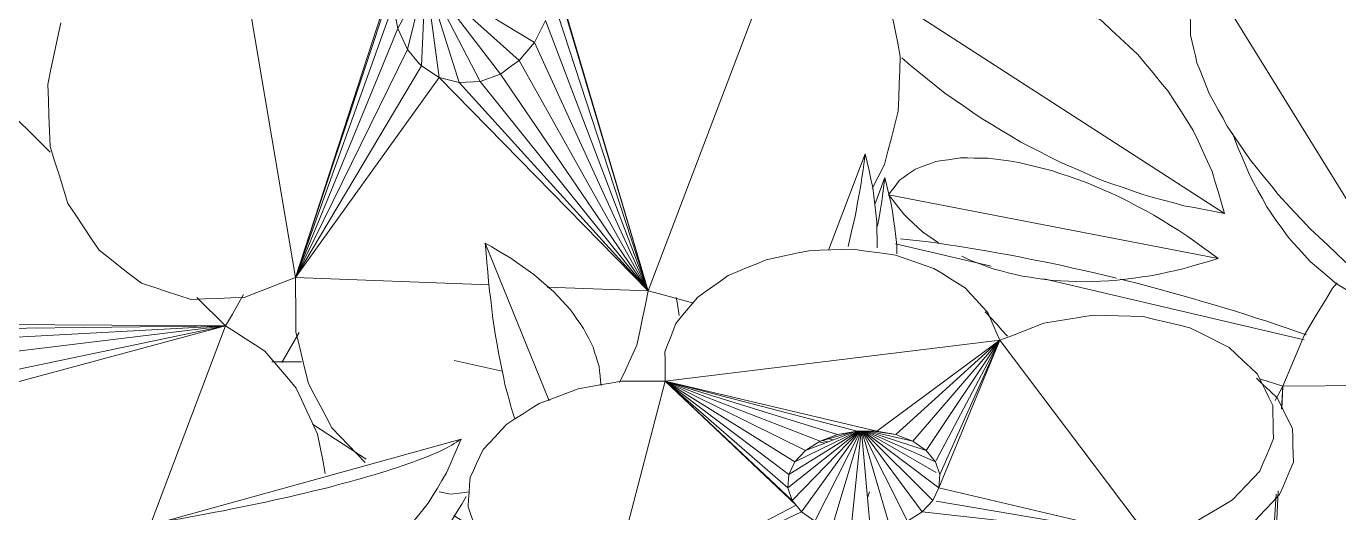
# Model space of a CAD drawing. Header units: metres. Extents: x -18.34 to -13.25, y -25.49 to -16.26.
# Drawn here: x -14.7827 to -14.6379, y -17.1768 to -17.1231 of the extents above; entities that cross this region are included whole.
import ezdxf

# ---------------------------------------------------------------- set-up
doc = ezdxf.new("R2010")
doc.units = ezdxf.units.M
doc.layers.add('Importações nas famílias', color=7, linetype='Continuous', lineweight=5)
doc.layers.add('Vegetação', color=7, linetype='Continuous', lineweight=5)

# ---------------------------------------------------------------- blocks, each defined once
blk = doc.blocks.new('Planta_pergolado_12200 - plantas pergolado_skp_Component_12-V774-Pavimento 02 - Executivo')
at = {"layer": 'Importações nas famílias', "color": 9}
for p, q in [((0.25463, 0.13879), (0.2476, 0.10244)), ((0.25472, 0.11116), (0.25438, 0.1105))]:
    blk.add_line(p, q, dxfattribs=at)
at = {"layer": 'Importações nas famílias', "color": 9, "flags": 128}
for points in [[(0.25212, 0.13535), (0.25275, 0.13621), (0.25338, 0.13707), (0.254, 0.13793), (0.25463, 0.13879)], [(0.25463, 0.13879), (0.25491, 0.13785), (0.25518, 0.13692), (0.25546, 0.13599), (0.25574, 0.13506)], [(0.24985, 0.13171), (0.25042, 0.13262), (0.25098, 0.13353), (0.25155, 0.13444), (0.25212, 0.13535)], [(0.25574, 0.13506), (0.25594, 0.13413), (0.25614, 0.1332), (0.25635, 0.13227), (0.25655, 0.13133)], [(0.24786, 0.12794), (0.24836, 0.12889), (0.24885, 0.12983), (0.24935, 0.13077), (0.24985, 0.13171)], [(0.25655, 0.13133), (0.25667, 0.13041), (0.25679, 0.12949), (0.25692, 0.12857), (0.25704, 0.12764)], [(0.2462, 0.12415), (0.24662, 0.1251), (0.24703, 0.12604), (0.24744, 0.12699), (0.24786, 0.12794)], [(0.25704, 0.12764), (0.25708, 0.12674), (0.25713, 0.12584), (0.25717, 0.12494), (0.25721, 0.12403)], [(0.24491, 0.1204), (0.24524, 0.12134), (0.24556, 0.12227), (0.24588, 0.12321), (0.2462, 0.12415)], [(0.25721, 0.12403), (0.25718, 0.12316), (0.25714, 0.12229), (0.2571, 0.12142), (0.25706, 0.12054)], [(0.24403, 0.1168), (0.24425, 0.1177), (0.24447, 0.1186), (0.24469, 0.1195), (0.24491, 0.1204)], [(0.25706, 0.12054), (0.25695, 0.11971), (0.25683, 0.11888), (0.25671, 0.11804), (0.2566, 0.11721)], [(0.24357, 0.11342), (0.24368, 0.11426), (0.2438, 0.11511), (0.24391, 0.11595), (0.24403, 0.1168)], [(0.2566, 0.11721), (0.2564, 0.11642), (0.2562, 0.11564), (0.25601, 0.11486), (0.25581, 0.11407)], [(0.24353, 0.11035), (0.24354, 0.11112), (0.24355, 0.11189), (0.24356, 0.11265), (0.24357, 0.11342)], [(0.25581, 0.11407), (0.25554, 0.11334), (0.25527, 0.11262), (0.255, 0.11189), (0.25472, 0.11116)], [(0.24394, 0.10766), (0.24383, 0.10833), (0.24373, 0.109), (0.24363, 0.10968), (0.24353, 0.11035)], [(0.24476, 0.10541), (0.24455, 0.10597), (0.24435, 0.10653), (0.24414, 0.1071), (0.24394, 0.10766)], [(0.25292, 0.10793), (0.25251, 0.10734), (0.25209, 0.10675), (0.25168, 0.10616)], [(0.25168, 0.10616), (0.2512, 0.10565), (0.25072, 0.10514), (0.25024, 0.10463), (0.24976, 0.10413)], [(0.24599, 0.10365), (0.24568, 0.10409), (0.24538, 0.10453), (0.24507, 0.10497), (0.24476, 0.10541)], [(0.2476, 0.10243), (0.2472, 0.10273), (0.24679, 0.10304), (0.24639, 0.10335), (0.24599, 0.10365)], [(0.24976, 0.10413), (0.24922, 0.1037), (0.24868, 0.10328), (0.24814, 0.10285), (0.2476, 0.10243)]]:
    blk.add_lwpolyline(points, dxfattribs=at)
blk = doc.blocks.new('Planta_pergolado_12200 - plantas pergolado_skp_Component_17-V2070-Pavimento 02 - Executivo')
at = {"layer": 'Importações nas famílias', "color": 9}
for p, q in [((0.2955, 0.06925), (0.30136, 0.05609)), ((0.29138, 0.0584), (0.30136, 0.05609)), ((0.2918, 0.05923), (0.30136, 0.05609)), ((0.30136, 0.05609), (0.29065, 0.05667)), ((0.30136, 0.05609), (0.29104, 0.0575)), ((0.30136, 0.05609), (0.29002, 0.05544)), ((0.29011, 0.0556), (0.30136, 0.05609)), ((0.29036, 0.05602), (0.30136, 0.05609)), ((0.29757, 0.05266), (0.30136, 0.05609)), ((0.26612, 0.03548), (0.2628, 0.03739))]:
    blk.add_line(p, q, dxfattribs=at)
at = {"layer": 'Importações nas famílias', "color": 9, "flags": 128}
for points in [[(0.31229, 0.07119), (0.31226, 0.07241), (0.31222, 0.07363), (0.31221, 0.07426)], [(0.31116, 0.06646), (0.31144, 0.06764), (0.31172, 0.06883), (0.31201, 0.07001), (0.31229, 0.07119)], [(0.30884, 0.06218), (0.30942, 0.06325), (0.31, 0.06432), (0.31058, 0.06539), (0.31116, 0.06646)], [(0.3055, 0.05864), (0.30634, 0.05953), (0.30717, 0.06041), (0.30801, 0.0613), (0.30884, 0.06218)], [(0.30136, 0.05609), (0.3024, 0.05673), (0.30343, 0.05737), (0.30447, 0.05801), (0.3055, 0.05864)], [(0.30428, 0.05313), (0.30331, 0.05412), (0.30234, 0.0551), (0.30136, 0.05609)], [(0.30887, 0.04178), (0.30861, 0.04315), (0.30847, 0.04384)], [(0.30829, 0.03626), (0.30844, 0.03764), (0.30858, 0.03902)], [(0.30669, 0.03243), (0.30722, 0.0337), (0.30776, 0.03498), (0.30829, 0.03626)]]:
    blk.add_lwpolyline(points, dxfattribs=at)
blk = doc.blocks.new('Planta_pergolado_12200 - plantas pergolado_skp_Component_16-V2071-Pavimento 02 - Executivo')
for name in ['Planta_pergolado_12200 - plantas pergolado_skp_Component_12-V774-Pavimento 02 - Executivo', 'Planta_pergolado_12200 - plantas pergolado_skp_Component_17-V2070-Pavimento 02 - Executivo']:
    blk.add_blockref(name, (0, 0))
blk = doc.blocks.new('Planta_pergolado_12200 - plantas pergolado_skp_Component_12-V823-Pavimento 02 - Executivo')
at = {"layer": 'Importações nas famílias', "color": 9}
for p, q in [((0.28481, 0.05726), (0.283, 0.05447)), ((0.28923, 0.05385), (0.28859, 0.05278)), ((0.27677, 0.04481), (0.27293, 0.03887))]:
    blk.add_line(p, q, dxfattribs=at)
at = {"layer": 'Importações nas famílias', "color": 9, "flags": 128}
for points in [[(0.29564, 0.06959), (0.29534, 0.06845), (0.29503, 0.06732)], [(0.29503, 0.06732), (0.29463, 0.06618), (0.29423, 0.06505), (0.29383, 0.06391), (0.29343, 0.06277)], [(0.29343, 0.06277), (0.29295, 0.06165), (0.29246, 0.06052), (0.29198, 0.0594), (0.29149, 0.05827)], [(0.29149, 0.05827), (0.29093, 0.05717), (0.29036, 0.05606), (0.2898, 0.05496), (0.28923, 0.05385)], [(0.26605, 0.03439), (0.26605, 0.03522), (0.26604, 0.03644), (0.26603, 0.03766)]]:
    blk.add_lwpolyline(points, dxfattribs=at)
blk = doc.blocks.new('Planta_pergolado_12200 - plantas pergolado_skp_Component_17-V2109-Pavimento 02 - Executivo')
at = {"layer": 'Importações nas famílias', "color": 9}
for p, q in [((0.25893, 0.02611), (0.26207, 0.02929)), ((0.26207, 0.02929), (0.26186, -0.00506)), ((0.2637, -0.00091), (0.26207, 0.02929)), ((0.26207, 0.02929), (0.26244, -0.00286)), ((0.26553, 0.00065), (0.26207, 0.02929)), ((0.26783, 0.00172), (0.26207, 0.02929)), ((0.26939, 0.00202), (0.26207, 0.02929)), ((0.30567, 0.01276), (0.26207, 0.02929)), ((0.23365, 0.00057), (0.2429, 0.00992))]:
    blk.add_line(p, q, dxfattribs=at)
at = {"layer": 'Importações nas famílias', "color": 9, "flags": 128}
for points in [[(0.27402, 0.03944), (0.27274, 0.03885), (0.27147, 0.03826), (0.2702, 0.03767), (0.26893, 0.03707)], [(0.27834, 0.04028), (0.2769, 0.04), (0.27546, 0.03972), (0.27402, 0.03944)], [(0.26893, 0.03707), (0.26791, 0.03621), (0.26689, 0.03534), (0.26587, 0.03448), (0.26485, 0.03361)], [(0.26485, 0.03361), (0.26416, 0.03253), (0.26346, 0.03145), (0.26277, 0.03037), (0.26207, 0.02929)], [(0.26207, 0.02929), (0.26077, 0.03003), (0.25946, 0.03077), (0.25861, 0.03126)]]:
    blk.add_lwpolyline(points, dxfattribs=at)
blk = doc.blocks.new('Planta_pergolado_12200 - plantas pergolado_skp_Component_16-V2110-Pavimento 02 - Executivo')
for name in ['Planta_pergolado_12200 - plantas pergolado_skp_Component_12-V823-Pavimento 02 - Executivo', 'Planta_pergolado_12200 - plantas pergolado_skp_Component_17-V2109-Pavimento 02 - Executivo']:
    blk.add_blockref(name, (0, 0))
blk = doc.blocks.new('Planta_pergolado_12200 - plantas pergolado_skp_Component_12-V608-Pavimento 02 - Executivo')
at = {"layer": 'Importações nas famílias', "color": 9}
for p, q in [((-0.0781, 0.22367), (-0.10239, 0.18604)), ((-0.09445, 0.18898), (-0.09527, 0.18808))]:
    blk.add_line(p, q, dxfattribs=at)
at = {"layer": 'Importações nas famílias', "color": 9, "flags": 128}
for points in [[(-0.08271, 0.22232), (-0.08156, 0.22266), (-0.0804, 0.223), (-0.07925, 0.22333), (-0.0781, 0.22367)], [(-0.0781, 0.22367), (-0.07831, 0.22256), (-0.07852, 0.22144), (-0.07874, 0.22032), (-0.07895, 0.2192)], [(-0.08724, 0.22023), (-0.08611, 0.22075), (-0.08497, 0.22127), (-0.08384, 0.22179), (-0.08271, 0.22232)], [(-0.09158, 0.21747), (-0.09049, 0.21816), (-0.08941, 0.21885), (-0.08832, 0.21954), (-0.08724, 0.22023)], [(-0.07895, 0.2192), (-0.07926, 0.21807), (-0.07957, 0.21693), (-0.07987, 0.2158), (-0.08018, 0.21466)], [(-0.09562, 0.2141), (-0.09461, 0.21495), (-0.0936, 0.21579), (-0.09259, 0.21663), (-0.09158, 0.21747)], [(-0.08018, 0.21466), (-0.08058, 0.21353), (-0.08098, 0.21239), (-0.08138, 0.21126), (-0.08178, 0.21012)], [(-0.09928, 0.2102), (-0.09837, 0.21118), (-0.09745, 0.21215), (-0.09654, 0.21313), (-0.09562, 0.2141)], [(-0.10247, 0.20586), (-0.10167, 0.20695), (-0.10087, 0.20803), (-0.10008, 0.20912), (-0.09928, 0.2102)], [(-0.08178, 0.21012), (-0.08226, 0.20899), (-0.08275, 0.20787), (-0.08323, 0.20674), (-0.08372, 0.20561)], [(-0.1051, 0.20118), (-0.10444, 0.20235), (-0.10378, 0.20352), (-0.10312, 0.20469), (-0.10247, 0.20586)], [(-0.08372, 0.20561), (-0.08428, 0.20451), (-0.08485, 0.20341), (-0.08542, 0.2023), (-0.08598, 0.2012)], [(-0.10713, 0.19627), (-0.10662, 0.1975), (-0.10612, 0.19873), (-0.10561, 0.19995), (-0.1051, 0.20118)], [(-0.08598, 0.2012), (-0.08662, 0.20013), (-0.08726, 0.19906), (-0.0879, 0.19799), (-0.08855, 0.19692)], [(-0.1085, 0.19125), (-0.10816, 0.1925), (-0.10782, 0.19376), (-0.10747, 0.19502), (-0.10713, 0.19627)], [(-0.08855, 0.19692), (-0.08925, 0.1959), (-0.08996, 0.19488), (-0.09067, 0.19385), (-0.09138, 0.19283)], [(-0.09138, 0.19283), (-0.09215, 0.19187), (-0.09292, 0.1909), (-0.09369, 0.18994), (-0.09445, 0.18898)], [(-0.10918, 0.18623), (-0.10901, 0.18749), (-0.10884, 0.18874), (-0.10867, 0.18999), (-0.1085, 0.19125)], [(-0.10916, 0.18173), (-0.10916, 0.18256), (-0.10917, 0.18378), (-0.10918, 0.18501), (-0.10918, 0.18623)]]:
    blk.add_lwpolyline(points, dxfattribs=at)
blk = doc.blocks.new('Planta_pergolado_12200 - plantas pergolado_skp_Component_12-V835-Pavimento 02 - Executivo')
at = {"layer": 'Importações nas famílias', "color": 9, "flags": 128}
blk.add_lwpolyline([(0.26091, 0.07934), (0.25969, 0.07914), (0.25893, 0.07901)], dxfattribs=at)
blk = doc.blocks.new('Planta_pergolado_12200 - plantas pergolado_skp_Component_17-V2116-Pavimento 02 - Executivo')
at = {"layer": 'Importações nas famílias', "color": 9}
for p, q in [((0.25821, 0.07592), (0.21462, 0.09245)), ((0.25821, 0.07592), (0.22193, 0.06518)), ((0.25821, 0.07592), (0.22297, 0.06538)), ((0.25821, 0.07592), (0.2257, 0.06528)), ((0.25821, 0.07592), (0.22836, 0.06459)), ((0.25821, 0.07592), (0.23079, 0.06336)), ((0.25821, 0.07592), (0.2328, 0.06166)), ((0.25821, 0.07592), (0.23428, 0.05961)), ((0.23465, 0.05285), (0.25821, 0.07592)), ((0.25821, 0.07592), (0.2351, 0.05736)), ((0.25821, 0.07592), (0.23523, 0.05505)), ((0.25821, 0.07592), (0.25779, 0.06475)), ((0.23079, 0.06336), (0.22836, 0.06459)), ((0.23079, 0.06336), (0.22352, 0.05135)), ((0.2328, 0.06166), (0.23079, 0.06336)), ((0.22352, 0.05135), (0.2328, 0.06166)), ((0.23339, 0.06084), (0.2328, 0.06166)), ((0.23428, 0.05961), (0.23339, 0.06084)), ((0.23428, 0.05961), (0.22352, 0.05135)), ((0.2351, 0.05736), (0.23428, 0.05961)), ((0.25754, 0.05836), (0.25673, 0.03699)), ((0.22352, 0.05135), (0.2351, 0.05736)), ((0.23523, 0.05505), (0.2351, 0.05736)), ((0.22352, 0.05135), (0.23523, 0.05505)), ((0.23465, 0.05285), (0.23523, 0.05505)), ((0.28039, 0.05285), (0.28063, 0.05409)), ((0.22352, 0.05135), (0.23465, 0.05285)), ((0.23339, 0.0509), (0.23465, 0.05285)), ((0.23465, 0.05285), (0.25673, 0.03699)), ((0.23339, 0.0509), (0.22352, 0.05135)), ((0.22352, 0.05135), (0.23156, 0.04934)), ((0.22352, 0.05135), (0.22926, 0.04827)), ((0.23303, 0.05058), (0.23339, 0.0509)), ((0.23339, 0.0509), (0.25673, 0.03699)), ((0.23156, 0.04934), (0.22926, 0.04827)), ((0.23303, 0.05058), (0.23156, 0.04934)), ((0.25673, 0.03699), (0.23156, 0.04934)), ((0.25673, 0.03699), (0.22127, 0.04855)), ((0.22394, 0.04786), (0.25673, 0.03699)), ((0.22926, 0.04827), (0.22666, 0.04777)), ((0.25673, 0.03699), (0.22926, 0.04827)), ((0.22666, 0.04777), (0.25673, 0.03699)), ((0.21222, 0.02945), (0.25673, 0.03699))]:
    blk.add_line(p, q, dxfattribs=at)
at = {"layer": 'Importações nas famílias', "color": 9, "flags": 128}
for points in [[(0.23233, 0.10372), (0.23089, 0.10344), (0.22944, 0.10316), (0.228, 0.10288), (0.22656, 0.1026)], [(0.23837, 0.1035), (0.23686, 0.10356), (0.23535, 0.10361), (0.23384, 0.10366), (0.23233, 0.10372)], [(0.24428, 0.10197), (0.2428, 0.10235), (0.24132, 0.10274), (0.23985, 0.10312), (0.23837, 0.1035)], [(0.24692, 0.10062), (0.24562, 0.10128), (0.24428, 0.10197)], [(0.25821, 0.07592), (0.25854, 0.07714), (0.25886, 0.07836), (0.25918, 0.07959), (0.25951, 0.08081)], [(0.26418, 0.07465), (0.26269, 0.07497), (0.2612, 0.07529), (0.25971, 0.0756), (0.25821, 0.07592)], [(0.26832, 0.07276), (0.26694, 0.07339), (0.26556, 0.07402), (0.26418, 0.07465)], [(0.28063, 0.05409), (0.28048, 0.05537), (0.28039, 0.05615)], [(0.27332, 0.04102), (0.27428, 0.04193), (0.27524, 0.04285), (0.2762, 0.04376), (0.27716, 0.04468)], [(0.26841, 0.03842), (0.26964, 0.03907), (0.27087, 0.03972), (0.2721, 0.04037), (0.27332, 0.04102)], [(0.26275, 0.03704), (0.26416, 0.03739), (0.26558, 0.03773), (0.26699, 0.03807), (0.26841, 0.03842)], [(0.25673, 0.03699), (0.25824, 0.037), (0.25974, 0.03702), (0.26124, 0.03703), (0.26275, 0.03704)], [(0.25893, 0.03132), (0.25838, 0.03273), (0.25783, 0.03415), (0.25728, 0.03557), (0.25673, 0.03699)], [(0.25915, 0.02549), (0.2591, 0.02694), (0.25904, 0.0284), (0.25899, 0.02986), (0.25893, 0.03132)], [(0.25736, 0.02001), (0.25781, 0.02138), (0.25826, 0.02275), (0.2587, 0.02412), (0.25915, 0.02549)], [(0.25373, 0.01534), (0.25464, 0.01651), (0.25555, 0.01767), (0.25646, 0.01884), (0.25736, 0.02001)], [(0.24855, 0.01188), (0.24985, 0.01275), (0.25114, 0.01361), (0.25243, 0.01447), (0.25373, 0.01534)], [(0.24228, 0.00994), (0.24385, 0.01042), (0.24542, 0.01091), (0.24699, 0.0114), (0.24855, 0.01188)], [(0.22864, 0.01109), (0.23034, 0.01073), (0.23204, 0.01038), (0.23374, 0.01002), (0.23545, 0.00966)], [(0.23545, 0.00966), (0.23716, 0.00973), (0.23886, 0.0098), (0.24057, 0.00987), (0.24228, 0.00994)]]:
    blk.add_lwpolyline(points, dxfattribs=at)
blk = doc.blocks.new('Planta_pergolado_12200 - plantas pergolado_skp_Component_16-V2117-Pavimento 02 - Executivo')
for name, p in [('Planta_pergolado_12200 - plantas pergolado_skp_Component_12-V608-Pavimento 02 - Executivo', (0.32776, -0.08418)), ('Planta_pergolado_12200 - plantas pergolado_skp_Component_17-V2116-Pavimento 02 - Executivo', (0, 0)), ('Planta_pergolado_12200 - plantas pergolado_skp_Component_12-V835-Pavimento 02 - Executivo', (0, 0))]:
    blk.add_blockref(name, p)
blk = doc.blocks.new('Planta_pergolado_12200 - plantas pergolado_skp_-V2118-Pavimento 02 - Executivo')
for name in ['Planta_pergolado_12200 - plantas pergolado_skp_Component_16-V2117-Pavimento 02 - Executivo', 'Planta_pergolado_12200 - plantas pergolado_skp_Component_16-V2110-Pavimento 02 - Executivo']:
    blk.add_blockref(name, (0, 0))
blk = doc.blocks.new('Planta_pergolado_12200 - plantas pergolado_skp_-V2119-Pavimento 02 - Executivo')
for name in ['Planta_pergolado_12200 - plantas pergolado_skp_-V2118-Pavimento 02 - Executivo', 'Planta_pergolado_12200 - plantas pergolado_skp_Component_16-V2071-Pavimento 02 - Executivo']:
    blk.add_blockref(name, (0, 0))
blk = doc.blocks.new('Planta_pergolado_12200 - plantas pergolado_skp_Component_12-V841-Pavimento 02 - Executivo')
at = {"layer": 'Importações nas famílias', "color": 9}
blk.add_line((0.28369, 0.02233), (0.27456, 0.05526), dxfattribs=at)
at = {"layer": 'Importações nas famílias', "color": 9, "flags": 128}
for points in [[(0.27456, 0.05526), (0.27549, 0.05486), (0.27642, 0.05446), (0.27735, 0.05406), (0.27828, 0.05365)], [(0.27523, 0.05423), (0.27506, 0.05449), (0.27489, 0.05475), (0.27473, 0.055), (0.27456, 0.05526)], [(0.27595, 0.05282), (0.27577, 0.05317), (0.27559, 0.05353), (0.27541, 0.05388), (0.27523, 0.05423)], [(0.27828, 0.05365), (0.27912, 0.05315), (0.27996, 0.05265), (0.2808, 0.05214), (0.28163, 0.05164)], [(0.2767, 0.05102), (0.27652, 0.05147), (0.27633, 0.05192), (0.27614, 0.05237), (0.27595, 0.05282)], [(0.27749, 0.04887), (0.27729, 0.0494), (0.2771, 0.04994), (0.2769, 0.05048), (0.2767, 0.05102)], [(0.28163, 0.05164), (0.28236, 0.05104), (0.28309, 0.05045), (0.28381, 0.04985), (0.28454, 0.04926)], [(0.28454, 0.04926), (0.28513, 0.04858), (0.28573, 0.04791), (0.28633, 0.04724), (0.28693, 0.04657)], [(0.27829, 0.04638), (0.27809, 0.047), (0.27789, 0.04762), (0.27769, 0.04824), (0.27749, 0.04887)], [(0.2791, 0.04359), (0.2789, 0.04428), (0.2787, 0.04498), (0.27849, 0.04568), (0.27829, 0.04638)], [(0.28693, 0.04657), (0.28738, 0.04583), (0.28783, 0.0451), (0.28829, 0.04437), (0.28874, 0.04363)], [(0.27992, 0.04052), (0.27971, 0.04128), (0.27951, 0.04205), (0.27931, 0.04282), (0.2791, 0.04359)], [(0.28874, 0.04363), (0.28904, 0.04286), (0.28934, 0.04208), (0.28964, 0.0413), (0.28994, 0.04052)], [(0.28072, 0.03721), (0.28052, 0.03804), (0.28032, 0.03886), (0.28012, 0.03969), (0.27992, 0.04052)], [(0.28994, 0.04052), (0.29008, 0.03972), (0.29022, 0.03892), (0.29035, 0.03812), (0.29049, 0.03731)], [(0.28151, 0.0337), (0.28131, 0.03457), (0.28112, 0.03545), (0.28092, 0.03633), (0.28072, 0.03721)], [(0.29049, 0.03731), (0.29047, 0.0365), (0.29044, 0.03569), (0.29042, 0.03488), (0.29039, 0.03407)], [(0.28227, 0.03002), (0.28208, 0.03094), (0.28189, 0.03186), (0.2817, 0.03278), (0.28151, 0.0337)], [(0.29039, 0.03407), (0.2902, 0.03327), (0.29001, 0.03248), (0.28982, 0.03168), (0.28963, 0.03088)], [(0.28963, 0.03088), (0.28929, 0.03011), (0.28894, 0.02935), (0.28859, 0.02858), (0.28824, 0.02781)], [(0.283, 0.02622), (0.28282, 0.02717), (0.28264, 0.02812), (0.28246, 0.02907), (0.28227, 0.03002)], [(0.28824, 0.02781), (0.28774, 0.0271), (0.28724, 0.02638), (0.28674, 0.02566), (0.28624, 0.02494)], [(0.28369, 0.02233), (0.28352, 0.0233), (0.28335, 0.02427), (0.28318, 0.02524), (0.283, 0.02622)], [(0.28624, 0.02494), (0.28561, 0.02429), (0.28497, 0.02364), (0.28433, 0.02298), (0.28369, 0.02233)]]:
    blk.add_lwpolyline(points, dxfattribs=at)
blk = doc.blocks.new('Planta_pergolado_12200 - plantas pergolado_skp_Component_12-V842-Pavimento 02 - Executivo')
at = {"layer": 'Importações nas famílias', "color": 9}
blk.add_line((0.2431, 0.09985), (0.25371, 0.09581), dxfattribs=at)
at = {"layer": 'Importações nas famílias', "color": 9, "flags": 128}
for points in [[(0.2431, 0.09985), (0.24402, 0.10007), (0.24494, 0.10028), (0.24587, 0.10049), (0.24679, 0.1007)], [(0.24679, 0.1007), (0.24774, 0.10081), (0.24868, 0.10093), (0.24963, 0.10104), (0.25057, 0.10115)], [(0.25057, 0.10115), (0.25153, 0.10115), (0.25248, 0.10116), (0.25344, 0.10117)], [(0.24657, 0.09937), (0.24571, 0.09949), (0.24484, 0.09961), (0.24397, 0.09973), (0.2431, 0.09985)], [(0.25034, 0.09866), (0.2494, 0.09884), (0.24846, 0.09902), (0.24752, 0.0992), (0.24657, 0.09937)], [(0.25332, 0.09796), (0.25233, 0.09819), (0.25134, 0.09843), (0.25034, 0.09866)]]:
    blk.add_lwpolyline(points, dxfattribs=at)
blk = doc.blocks.new('Planta_pergolado_12200 - plantas pergolado_skp_Component_12-V2121-Pavimento 02 - Executivo')
at = {"layer": 'Importações nas famílias', "color": 9}
blk.add_line((0.25295, 0.05794), (0.27033, 0.065), dxfattribs=at)
at = {"layer": 'Importações nas famílias', "color": 9, "flags": 128}
for points in [[(0.26234, 0.06878), (0.26286, 0.06904), (0.26338, 0.06931), (0.26391, 0.06957), (0.26443, 0.06984)], [(0.26443, 0.06984), (0.26496, 0.07), (0.26548, 0.07016), (0.26601, 0.07032), (0.26654, 0.07049)], [(0.26654, 0.07049), (0.26707, 0.07054), (0.26759, 0.0706), (0.26812, 0.07066), (0.26865, 0.07072)], [(0.26029, 0.06732), (0.2608, 0.06769), (0.26131, 0.06805), (0.26182, 0.06841), (0.26234, 0.06878)], [(0.2583, 0.06549), (0.2588, 0.06595), (0.25929, 0.06641), (0.25979, 0.06687), (0.26029, 0.06732)], [(0.2564, 0.0633), (0.25688, 0.06385), (0.25735, 0.06439), (0.25783, 0.06494), (0.2583, 0.06549)], [(0.25461, 0.06077), (0.25506, 0.0614), (0.25551, 0.06203), (0.25595, 0.06267), (0.2564, 0.0633)], [(0.27157, 0.06093), (0.27081, 0.06072), (0.27005, 0.06052), (0.26929, 0.06031), (0.26853, 0.06011)], [(0.27229, 0.06118), (0.27221, 0.06115), (0.27157, 0.06093)], [(0.25295, 0.05794), (0.25336, 0.05864), (0.25378, 0.05935), (0.2542, 0.06006), (0.25461, 0.06077)], [(0.26506, 0.05938), (0.26411, 0.05923), (0.26315, 0.05908), (0.2622, 0.05892), (0.26125, 0.05877)], [(0.26853, 0.06011), (0.26766, 0.05993), (0.26679, 0.05975), (0.26593, 0.05956), (0.26506, 0.05938)], [(0.25718, 0.05828), (0.25612, 0.0582), (0.25506, 0.05811), (0.25401, 0.05802), (0.25295, 0.05794)], [(0.26125, 0.05877), (0.26023, 0.05865), (0.25921, 0.05853), (0.25819, 0.05841), (0.25718, 0.05828)]]:
    blk.add_lwpolyline(points, dxfattribs=at)
blk = doc.blocks.new('Planta_pergolado_12200 - plantas pergolado_skp_Component_17-V2122-Pavimento 02 - Executivo')
at = {"layer": 'Importações nas famílias', "color": 9}
for p, q in [((0.28538, 0.13109), (0.26366, 0.11469)), ((0.27993, 0.10797), (0.28538, 0.13109)), ((0.2814, 0.10767), (0.28538, 0.13109)), ((0.2826, 0.10614), (0.28538, 0.13109)), ((0.27692, 0.10767), (0.26366, 0.11469)), ((0.26366, 0.11469), (0.27581, 0.10657)), ((0.26366, 0.11469), (0.27478, 0.10509)), ((0.27848, 0.10807), (0.26366, 0.11469)), ((0.26366, 0.11469), (0.27993, 0.10797)), ((0.26817, 0.0778), (0.26366, 0.11469)), ((0.27368, 0.10114), (0.26366, 0.11469)), ((0.27406, 0.10323), (0.26366, 0.11469)), ((0.27368, 0.09968), (0.27993, 0.10797)), ((0.27368, 0.09976), (0.27825, 0.10767)), ((0.27368, 0.09987), (0.27707, 0.10759)), ((0.27368, 0.09962), (0.28134, 0.10732)), ((0.27581, 0.10657), (0.27707, 0.10759)), ((0.27707, 0.10759), (0.27848, 0.10807)), ((0.27848, 0.10807), (0.27993, 0.10797)), ((0.28134, 0.10732), (0.27993, 0.10797)), ((0.2826, 0.10614), (0.28134, 0.10732)), ((0.27368, 0.10002), (0.27581, 0.10657)), ((0.27368, 0.09956), (0.2826, 0.10614)), ((0.27478, 0.10509), (0.27581, 0.10657)), ((0.28363, 0.10453), (0.2826, 0.10614)), ((0.27368, 0.10028), (0.27478, 0.10509)), ((0.27368, 0.09952), (0.28363, 0.10453)), ((0.2742, 0.10361), (0.27478, 0.10509)), ((0.27406, 0.10323), (0.27368, 0.10073)), ((0.27406, 0.10323), (0.27368, 0.10114)), ((0.2742, 0.10361), (0.27406, 0.10323)), ((0.27368, 0.09947), (0.28435, 0.10259)), ((0.27368, 0.10114), (0.26817, 0.0778)), ((0.27368, 0.10114), (0.27368, 0.09895)), ((0.27368, 0.09943), (0.28473, 0.10045)), ((0.26817, 0.0778), (0.27368, 0.09895)), ((0.27366, 0.09895), (0.27581, 0.09325)), ((0.27368, 0.09939), (0.28473, 0.09826)), ((0.27368, 0.09932), (0.28363, 0.09431)), ((0.27368, 0.09927), (0.2826, 0.09283)), ((0.28134, 0.09181), (0.27368, 0.09922)), ((0.27368, 0.09917), (0.27993, 0.09133)), ((0.27848, 0.09142), (0.27368, 0.0991)), ((0.27368, 0.09895), (0.27406, 0.09681)), ((0.27707, 0.09208), (0.27371, 0.09895)), ((0.27382, 0.09932), (0.28435, 0.09616)), ((0.27479, 0.09487), (0.27378, 0.09836)), ((0.26817, 0.0778), (0.27406, 0.09681)), ((0.27406, 0.09681), (0.27479, 0.09487)), ((0.26817, 0.0778), (0.27479, 0.09487)), ((0.27479, 0.09487), (0.2754, 0.0939)), ((0.2826, 0.09283), (0.28363, 0.09431)), ((0.26817, 0.0778), (0.27581, 0.09325)), ((0.2754, 0.0939), (0.27581, 0.09325)), ((0.27581, 0.09325), (0.27707, 0.09208)), ((0.28184, 0.09222), (0.2826, 0.09283)), ((0.2826, 0.09283), (0.29267, 0.07141)), ((0.26817, 0.0778), (0.28184, 0.09222)), ((0.26817, 0.0778), (0.27707, 0.09208)), ((0.26817, 0.0778), (0.28134, 0.09181)), ((0.26817, 0.0778), (0.27848, 0.09142)), ((0.26817, 0.0778), (0.27993, 0.09133)), ((0.27707, 0.09208), (0.27848, 0.09142)), ((0.27848, 0.09142), (0.27993, 0.09133)), ((0.27993, 0.09133), (0.28134, 0.09181)), ((0.28134, 0.09181), (0.28184, 0.09222)), ((0.28184, 0.09222), (0.29267, 0.07141)), ((0.26817, 0.0778), (0.29267, 0.07141))]:
    blk.add_line(p, q, dxfattribs=at)
at = {"layer": 'Importações nas famílias', "color": 9, "flags": 128}
for points in [[(0.27084, 0.14482), (0.26997, 0.1444), (0.26911, 0.14397), (0.26825, 0.14355), (0.26738, 0.14313)], [(0.27451, 0.14491), (0.27359, 0.14488), (0.27267, 0.14486), (0.27176, 0.14484), (0.27084, 0.14482)], [(0.27809, 0.14339), (0.27719, 0.14377), (0.2763, 0.14415), (0.2754, 0.14453), (0.27451, 0.14491)], [(0.28126, 0.14039), (0.28047, 0.14114), (0.27967, 0.14189), (0.27888, 0.14264), (0.27809, 0.14339)], [(0.26738, 0.14313), (0.26665, 0.14235), (0.26591, 0.14156), (0.26518, 0.14077), (0.26444, 0.13999)], [(0.26444, 0.13999), (0.2639, 0.13891), (0.26336, 0.13782), (0.26281, 0.13674), (0.26227, 0.13566)], [(0.28376, 0.13617), (0.28314, 0.13723), (0.28251, 0.13828), (0.28189, 0.13933), (0.28126, 0.14039)], [(0.26227, 0.13566), (0.26196, 0.13437), (0.26165, 0.13309), (0.26135, 0.1318), (0.26104, 0.13051)], [(0.26104, 0.13051), (0.261, 0.12913), (0.26096, 0.12775), (0.26091, 0.12637), (0.26087, 0.12499)], [(0.26087, 0.12499), (0.2611, 0.12363), (0.26132, 0.12228), (0.26155, 0.12092), (0.26177, 0.11956)], [(0.26177, 0.11956), (0.26224, 0.11834), (0.26272, 0.11713), (0.26319, 0.11591), (0.26366, 0.11469)], [(0.26366, 0.11469), (0.2629, 0.11436), (0.26213, 0.11404), (0.26136, 0.11371), (0.2606, 0.11338)], [(0.2606, 0.11338), (0.25992, 0.11276), (0.25924, 0.11214), (0.25857, 0.11152), (0.25789, 0.1109)], [(0.25789, 0.1109), (0.25735, 0.11004), (0.25681, 0.10917), (0.25627, 0.1083), (0.25573, 0.10743)], [(0.25573, 0.10743), (0.25537, 0.10637), (0.255, 0.10531), (0.25464, 0.10425), (0.25427, 0.10319)], [(0.25427, 0.10319), (0.2541, 0.10201), (0.25393, 0.10084), (0.25377, 0.09966), (0.2536, 0.09848)], [(0.2536, 0.09848), (0.25364, 0.09726), (0.25368, 0.09605), (0.25373, 0.09483), (0.25377, 0.09362)], [(0.25377, 0.09362), (0.25402, 0.09245), (0.25427, 0.09128), (0.25452, 0.0901), (0.25477, 0.08893)], [(0.25477, 0.08893), (0.25521, 0.08789), (0.25564, 0.08684), (0.25608, 0.08579), (0.25652, 0.08475)], [(0.25652, 0.08475), (0.25712, 0.0839), (0.25772, 0.08305), (0.25832, 0.0822), (0.25892, 0.08135)], [(0.25892, 0.08135), (0.25964, 0.08075), (0.26036, 0.08015), (0.26108, 0.07956), (0.2618, 0.07896)], [(0.2618, 0.07896), (0.26258, 0.07866), (0.26337, 0.07836), (0.26416, 0.07805), (0.26495, 0.07775)], [(0.26495, 0.07775), (0.26576, 0.07777), (0.26656, 0.07778), (0.26737, 0.07779), (0.26817, 0.0778)], [(0.26817, 0.0778), (0.26817, 0.07659), (0.26817, 0.07538), (0.26817, 0.07416), (0.26817, 0.07295)], [(0.26817, 0.07295), (0.26838, 0.07176), (0.26859, 0.07057), (0.2688, 0.06939), (0.26901, 0.0682)], [(0.26901, 0.0682), (0.26941, 0.06712), (0.26982, 0.06604), (0.27022, 0.06497), (0.27062, 0.06389)], [(0.27062, 0.06389), (0.27119, 0.063), (0.27176, 0.0621), (0.27233, 0.06121), (0.2729, 0.06031)], [(0.2729, 0.06031), (0.2736, 0.05966), (0.2743, 0.05901), (0.275, 0.05836), (0.2757, 0.05771)], [(0.2757, 0.05771), (0.27648, 0.05734), (0.27725, 0.05698), (0.27803, 0.05662), (0.27881, 0.05625)], [(0.28204, 0.05605), (0.28282, 0.05632), (0.2836, 0.05658), (0.28438, 0.05685), (0.28515, 0.05711)], [(0.27881, 0.05625), (0.27962, 0.0562), (0.28043, 0.05615), (0.28123, 0.0561), (0.28204, 0.05605)]]:
    blk.add_lwpolyline(points, dxfattribs=at)
blk = doc.blocks.new('Planta_pergolado_12200 - plantas pergolado_skp_Component_16-V2123-Pavimento 02 - Executivo')
for name in ['Planta_pergolado_12200 - plantas pergolado_skp_Component_17-V2122-Pavimento 02 - Executivo', 'Planta_pergolado_12200 - plantas pergolado_skp_Component_12-V842-Pavimento 02 - Executivo', 'Planta_pergolado_12200 - plantas pergolado_skp_Component_12-V2121-Pavimento 02 - Executivo', 'Planta_pergolado_12200 - plantas pergolado_skp_Component_12-V841-Pavimento 02 - Executivo']:
    blk.add_blockref(name, (0, 0))
blk = doc.blocks.new('Planta_pergolado_12200 - plantas pergolado_skp_Component_12-V895-Pavimento 02 - Executivo')
at = {"layer": 'Importações nas famílias', "color": 9}
blk.add_line((0.2863, 0.02451), (0.28619, 0.02511), dxfattribs=at)
at = {"layer": 'Importações nas famílias', "color": 9, "flags": 128}
for points in [[(0.28089, 0.05583), (0.28173, 0.05533), (0.28256, 0.05483), (0.2834, 0.05432), (0.28424, 0.05382)], [(0.28424, 0.05382), (0.28497, 0.05322), (0.28569, 0.05263), (0.28642, 0.05203), (0.28714, 0.05144)], [(0.28714, 0.05144), (0.28774, 0.05076), (0.28834, 0.05009), (0.28894, 0.04942), (0.28953, 0.04875)], [(0.28953, 0.04875), (0.28999, 0.04801), (0.29044, 0.04728), (0.29089, 0.04655), (0.29135, 0.04581)], [(0.29135, 0.04581), (0.29165, 0.04504), (0.29195, 0.04426), (0.29225, 0.04348), (0.29254, 0.0427)], [(0.29254, 0.0427), (0.29268, 0.0419), (0.29282, 0.0411), (0.29296, 0.0403), (0.2931, 0.03949)], [(0.2931, 0.03949), (0.29307, 0.03868), (0.29305, 0.03787), (0.29302, 0.03706), (0.293, 0.03625)], [(0.293, 0.03625), (0.29281, 0.03545), (0.29262, 0.03466), (0.29243, 0.03386), (0.29224, 0.03306)], [(0.29224, 0.03306), (0.29189, 0.03229), (0.29154, 0.03153), (0.2912, 0.03076), (0.29085, 0.02999)], [(0.29085, 0.02999), (0.29035, 0.02928), (0.28985, 0.02856), (0.28935, 0.02784), (0.28885, 0.02712)], [(0.28885, 0.02712), (0.28821, 0.02647), (0.28757, 0.02582), (0.28694, 0.02516), (0.2863, 0.02451)]]:
    blk.add_lwpolyline(points, dxfattribs=at)
blk = doc.blocks.new('Planta_pergolado_12200 - plantas pergolado_skp_Component_12-V896-Pavimento 02 - Executivo')
at = {"layer": 'Importações nas famílias', "color": 9}
for p, q in [((0.25318, 0.10333), (0.25413, 0.10333)), ((0.2457, 0.10203), (0.24868, 0.1009))]:
    blk.add_line(p, q, dxfattribs=at)
at = {"layer": 'Importações nas famílias', "color": 9, "flags": 128}
for points in [[(0.2457, 0.10203), (0.24663, 0.10225), (0.24755, 0.10246), (0.24847, 0.10267), (0.2494, 0.10288)], [(0.2494, 0.10288), (0.25034, 0.10299), (0.25129, 0.10311), (0.25223, 0.10322), (0.25318, 0.10333)], [(0.24918, 0.10155), (0.24831, 0.10167), (0.24744, 0.10179), (0.24657, 0.10191), (0.2457, 0.10203)], [(0.25107, 0.1012), (0.25012, 0.10138), (0.24918, 0.10155)]]:
    blk.add_lwpolyline(points, dxfattribs=at)
blk = doc.blocks.new('Planta_pergolado_12200 - plantas pergolado_skp_Component_17-V2149-Pavimento 02 - Executivo')
at = {"layer": 'Importações nas famílias', "color": 9}
for p, q in [((0.29049, 0.13617), (0.28986, 0.13545)), ((0.286, 0.13178), (0.28532, 0.13126)), ((0.30781, 0.11033), (0.30797, 0.11095)), ((0.30515, 0.10767), (0.30591, 0.10652)), ((0.30421, 0.10617), (0.30591, 0.10652)), ((0.30591, 0.10652), (0.30426, 0.10621)), ((0.30591, 0.10652), (0.30471, 0.10279)), ((0.28037, 0.10032), (0.28105, 0.10011)), ((0.28395, 0.10079), (0.28468, 0.10071)), ((0.27464, 0.09635), (0.27448, 0.09567)), ((0.27471, 0.09507), (0.27488, 0.09572)), ((0.29445, 0.06895), (0.29466, 0.07011))]:
    blk.add_line(p, q, dxfattribs=at)
at = {"layer": 'Importações nas famílias', "color": 9, "flags": 128}
for points in [[(0.27344, 0.147), (0.27258, 0.14658), (0.27172, 0.14615), (0.27085, 0.14573), (0.26999, 0.14531)], [(0.27712, 0.14709), (0.2762, 0.14706), (0.27528, 0.14704), (0.27436, 0.14702), (0.27344, 0.147)], [(0.28069, 0.14557), (0.2798, 0.14595), (0.2789, 0.14633), (0.27801, 0.14671), (0.27712, 0.14709)], [(0.26999, 0.14531), (0.26926, 0.14453), (0.26852, 0.14374), (0.26785, 0.14302)], [(0.28387, 0.14257), (0.28307, 0.14332), (0.28228, 0.14407), (0.28149, 0.14482), (0.28069, 0.14557)], [(0.28637, 0.13835), (0.28574, 0.13941), (0.28512, 0.14046), (0.28449, 0.14151), (0.28387, 0.14257)], [(0.28788, 0.13361), (0.28758, 0.13454), (0.28718, 0.13581), (0.28677, 0.13708), (0.28637, 0.13835)], [(0.29344, 0.13796), (0.2927, 0.13752), (0.29196, 0.13707), (0.29123, 0.13662), (0.29049, 0.13617)], [(0.29662, 0.13852), (0.29583, 0.13838), (0.29503, 0.13824), (0.29423, 0.1381), (0.29344, 0.13796)], [(0.29983, 0.13782), (0.29903, 0.13799), (0.29823, 0.13817), (0.29743, 0.13835), (0.29662, 0.13852)], [(0.30284, 0.13589), (0.30209, 0.13637), (0.30134, 0.13685), (0.30058, 0.13733), (0.29983, 0.13782)], [(0.30545, 0.13287), (0.3048, 0.13362), (0.30415, 0.13438), (0.3035, 0.13513), (0.30284, 0.13589)], [(0.30748, 0.12896), (0.30698, 0.12994), (0.30647, 0.13091), (0.30596, 0.13189), (0.30545, 0.13287)], [(0.3088, 0.12444), (0.30847, 0.12557), (0.30814, 0.1267), (0.30781, 0.12783), (0.30748, 0.12896)], [(0.309, 0.12249), (0.30892, 0.12323), (0.3088, 0.12444)], [(0.2632, 0.11556), (0.26253, 0.11494), (0.26185, 0.11432), (0.26117, 0.1137), (0.2605, 0.11308)], [(0.30591, 0.10652), (0.30639, 0.10748), (0.30686, 0.10843), (0.30734, 0.10938), (0.30781, 0.11033)], [(0.30862, 0.10371), (0.30794, 0.10441), (0.30727, 0.10511), (0.30659, 0.10582), (0.30591, 0.10652)], [(0.31078, 0.09996), (0.31024, 0.1009), (0.3097, 0.10183), (0.30916, 0.10277), (0.30862, 0.10371)], [(0.31224, 0.09556), (0.31188, 0.09664), (0.31151, 0.09775), (0.31115, 0.09885), (0.31078, 0.09996)], [(0.29283, 0.06484), (0.29324, 0.06587), (0.29364, 0.06689), (0.29404, 0.06792), (0.29445, 0.06895)], [(0.29055, 0.06155), (0.29112, 0.06237), (0.29169, 0.06319), (0.29226, 0.06402), (0.29283, 0.06484)], [(0.28776, 0.05929), (0.28846, 0.05986), (0.28916, 0.06042), (0.28986, 0.06098), (0.29055, 0.06155)]]:
    blk.add_lwpolyline(points, dxfattribs=at)
blk = doc.blocks.new('Planta_pergolado_12200 - plantas pergolado_skp_Component_16-V2150-Pavimento 02 - Executivo')
for name in ['Planta_pergolado_12200 - plantas pergolado_skp_Component_17-V2149-Pavimento 02 - Executivo', 'Planta_pergolado_12200 - plantas pergolado_skp_Component_12-V896-Pavimento 02 - Executivo', 'Planta_pergolado_12200 - plantas pergolado_skp_Component_12-V895-Pavimento 02 - Executivo']:
    blk.add_blockref(name, (0, 0))
blk = doc.blocks.new('Planta_pergolado_12200 - plantas pergolado_skp_Component_12-V928-Pavimento 02 - Executivo')
at = {"layer": 'Importações nas famílias', "color": 9}
for p, q in [((0.09773, 0.14408), (0.05945, 0.12044)), ((0.07756, 0.12338), (0.07695, 0.12319))]:
    blk.add_line(p, q, dxfattribs=at)
at = {"layer": 'Importações nas famílias', "color": 9, "flags": 128}
for points in [[(0.09458, 0.13976), (0.09537, 0.14084), (0.09616, 0.14192), (0.09695, 0.143), (0.09773, 0.14408)], [(0.09773, 0.14408), (0.0975, 0.14324), (0.09727, 0.14241), (0.09704, 0.14157), (0.09681, 0.14073)], [(0.09681, 0.14073), (0.09646, 0.13994), (0.0961, 0.13914), (0.09575, 0.13834), (0.09539, 0.13754)], [(0.09115, 0.13562), (0.092, 0.13665), (0.09286, 0.13769), (0.09372, 0.13872), (0.09458, 0.13976)], [(0.09539, 0.13754), (0.09492, 0.13679), (0.09444, 0.13604), (0.09396, 0.13528), (0.09349, 0.13453)], [(0.0875, 0.13174), (0.08841, 0.13271), (0.08932, 0.13368), (0.09023, 0.13465), (0.09115, 0.13562)], [(0.09349, 0.13453), (0.09289, 0.13384), (0.0923, 0.13314), (0.09171, 0.13244), (0.09111, 0.13175)], [(0.08373, 0.12822), (0.08467, 0.1291), (0.08562, 0.12998), (0.08656, 0.13086), (0.0875, 0.13174)], [(0.09111, 0.13175), (0.09041, 0.13111), (0.08971, 0.13048), (0.089, 0.12984), (0.0883, 0.12921)], [(0.0883, 0.12921), (0.08749, 0.12865), (0.08669, 0.12808), (0.08588, 0.12752), (0.08508, 0.12695)], [(0.07993, 0.12515), (0.08088, 0.12592), (0.08183, 0.12669), (0.08278, 0.12746), (0.08373, 0.12822)], [(0.08508, 0.12695), (0.08418, 0.12647), (0.08328, 0.12598), (0.08238, 0.12549), (0.08149, 0.125)], [(0.07618, 0.1226), (0.07712, 0.12323), (0.07806, 0.12387), (0.07899, 0.12451), (0.07993, 0.12515)], [(0.08149, 0.125), (0.0805, 0.1246), (0.07952, 0.12419), (0.07854, 0.12378), (0.07756, 0.12338)], [(0.07258, 0.12061), (0.07348, 0.12111), (0.07438, 0.1216), (0.07528, 0.1221), (0.07618, 0.1226)], [(0.05945, 0.12044), (0.05989, 0.12011), (0.06033, 0.11979), (0.06076, 0.11947), (0.0612, 0.11915)], [(0.06921, 0.11925), (0.07005, 0.11959), (0.07089, 0.11993), (0.07174, 0.12027), (0.07258, 0.12061)], [(0.0612, 0.11915), (0.06176, 0.11899), (0.06233, 0.11883), (0.06289, 0.11867), (0.06345, 0.11851)], [(0.06614, 0.11855), (0.06691, 0.11872), (0.06767, 0.1189), (0.06844, 0.11908), (0.06921, 0.11925)], [(0.06345, 0.11851), (0.06412, 0.11852), (0.06479, 0.11853), (0.06547, 0.11854), (0.06614, 0.11855)]]:
    blk.add_lwpolyline(points, dxfattribs=at)
blk = doc.blocks.new('Planta_pergolado_12200 - plantas pergolado_skp_Component_16-V2178-Pavimento 02 - Executivo')
blk.add_blockref('Planta_pergolado_12200 - plantas pergolado_skp_Component_12-V928-Pavimento 02 - Executivo', (0.16385, 0.0172))
blk = doc.blocks.new('Planta_pergolado_12200 - plantas pergolado_skp_-V2181-Pavimento 02 - Executivo')
blk.add_blockref('Planta_pergolado_12200 - plantas pergolado_skp_Component_16-V2178-Pavimento 02 - Executivo', (0, 0))
blk = doc.blocks.new('Planta_pergolado_12200 - plantas pergolado_skp_-V2182-Pavimento 02 - Executivo')
at = {"layer": 'Importações nas famílias', "color": 9}
for p, q in [((0.27501, 0.09538), (0.27487, 0.09474)), ((0.26705, 0.05981), (0.26587, 0.0545))]:
    blk.add_line(p, q, dxfattribs=at)
for name in ['Planta_pergolado_12200 - plantas pergolado_skp_-V2181-Pavimento 02 - Executivo', 'Planta_pergolado_12200 - plantas pergolado_skp_Component_16-V2150-Pavimento 02 - Executivo', 'Planta_pergolado_12200 - plantas pergolado_skp_Component_16-V2123-Pavimento 02 - Executivo']:
    blk.add_blockref(name, (0, 0))
blk = doc.blocks.new('Planta_pergolado_12200 - plantas pergolado_skp_-V2183-Pavimento 02 - Executivo')
for name in ['Planta_pergolado_12200 - plantas pergolado_skp_-V2182-Pavimento 02 - Executivo', 'Planta_pergolado_12200 - plantas pergolado_skp_-V2119-Pavimento 02 - Executivo']:
    blk.add_blockref(name, (0, 0))
blk = doc.blocks.new('Planta_pergolado_12200 - plantas pergolado_skp_Component_12-V1246-Pavimento 02 - Executivo')
at = {"layer": 'Importações nas famílias', "color": 9}
for p, q in [((0.18607, 0.14722), (0.22771, 0.16738)), ((0.19165, 0.14579), (0.19105, 0.14587))]:
    blk.add_line(p, q, dxfattribs=at)
at = {"layer": 'Importações nas famílias', "color": 9, "flags": 128}
for points in [[(0.22323, 0.1693), (0.22431, 0.16955), (0.2254, 0.16981), (0.22648, 0.17006), (0.22756, 0.17032)], [(0.2188, 0.16794), (0.21991, 0.16828), (0.22101, 0.16862), (0.22212, 0.16896), (0.22323, 0.1693)], [(0.21434, 0.16625), (0.21545, 0.16667), (0.21657, 0.16709), (0.21769, 0.16752), (0.2188, 0.16794)], [(0.20988, 0.16425), (0.211, 0.16475), (0.21211, 0.16525), (0.21322, 0.16575), (0.21434, 0.16625)], [(0.23375, 0.1656), (0.23331, 0.16472), (0.23276, 0.16366), (0.23222, 0.1626)], [(0.20549, 0.16197), (0.20659, 0.16254), (0.20769, 0.16311), (0.20878, 0.16368), (0.20988, 0.16425)], [(0.23222, 0.1626), (0.2315, 0.1616), (0.23078, 0.16061), (0.23006, 0.15962), (0.22933, 0.15863)], [(0.2012, 0.15942), (0.20228, 0.16006), (0.20335, 0.16069), (0.20442, 0.16133), (0.20549, 0.16197)], [(0.19708, 0.15664), (0.19811, 0.15734), (0.19914, 0.15803), (0.20017, 0.15873), (0.2012, 0.15942)], [(0.22933, 0.15863), (0.22845, 0.15773), (0.22756, 0.15683), (0.22668, 0.15593), (0.22579, 0.15503)], [(0.19315, 0.15366), (0.19413, 0.1544), (0.19511, 0.15515), (0.19609, 0.1559), (0.19708, 0.15664)], [(0.22579, 0.15503), (0.22476, 0.15425), (0.22374, 0.15346), (0.22271, 0.15268), (0.22168, 0.15189)], [(0.18947, 0.15051), (0.19039, 0.15129), (0.19131, 0.15208), (0.19223, 0.15287), (0.19315, 0.15366)], [(0.22168, 0.15189), (0.22053, 0.15124), (0.21939, 0.15059), (0.21824, 0.14994), (0.21709, 0.14929)], [(0.18607, 0.14722), (0.18692, 0.14804), (0.18777, 0.14886), (0.18862, 0.14969), (0.18947, 0.15051)], [(0.21709, 0.14929), (0.21585, 0.14878), (0.21461, 0.14828), (0.21338, 0.14778), (0.21214, 0.14727)], [(0.19105, 0.14587), (0.1898, 0.14621), (0.18856, 0.14654), (0.18732, 0.14688), (0.18607, 0.14722)], [(0.21214, 0.14727), (0.21084, 0.14693), (0.20953, 0.14659), (0.20823, 0.14624), (0.20693, 0.1459)], [(0.2016, 0.1452), (0.20026, 0.1452), (0.19964, 0.1452)], [(0.20693, 0.1459), (0.2056, 0.14573), (0.20427, 0.14555), (0.20293, 0.14538), (0.2016, 0.1452)]]:
    blk.add_lwpolyline(points, dxfattribs=at)
blk = doc.blocks.new('Planta_pergolado_12200 - plantas pergolado_skp_Component_12-V1249-Pavimento 02 - Executivo')
at = {"layer": 'Importações nas famílias', "color": 9}
for p, q in [((0.25686, 0.11957), (0.26359, 0.14828)), ((0.25303, 0.10321), (0.25549, 0.11374))]:
    blk.add_line(p, q, dxfattribs=at)
at = {"layer": 'Importações nas famílias', "color": 9, "flags": 128}
for points in [[(0.26156, 0.14418), (0.26195, 0.1453), (0.26233, 0.14641), (0.26271, 0.14753), (0.26306, 0.14855)], [(0.2601, 0.13955), (0.26046, 0.1407), (0.26083, 0.14186), (0.2612, 0.14302), (0.26156, 0.14418)], [(0.25871, 0.13479), (0.25905, 0.13598), (0.2594, 0.13717), (0.25975, 0.13836), (0.2601, 0.13955)], [(0.25741, 0.12998), (0.25773, 0.13118), (0.25806, 0.13239), (0.25838, 0.13359), (0.25871, 0.13479)], [(0.25693, 0.12802), (0.25711, 0.12877), (0.25741, 0.12998)], [(0.25622, 0.12516), (0.25652, 0.12636), (0.25682, 0.12757)], [(0.25516, 0.12037), (0.25542, 0.12157), (0.25569, 0.12276), (0.25596, 0.12396), (0.25622, 0.12516)], [(0.25423, 0.11569), (0.25446, 0.11686), (0.25469, 0.11803), (0.25493, 0.1192), (0.25516, 0.12037)], [(0.25344, 0.11116), (0.25364, 0.11229), (0.25383, 0.11342), (0.25403, 0.11456), (0.25423, 0.11569)], [(0.25281, 0.10682), (0.25296, 0.1079), (0.25312, 0.10899), (0.25328, 0.11007), (0.25344, 0.11116)], [(0.25245, 0.10375), (0.25257, 0.10477), (0.25269, 0.1058), (0.25281, 0.10682)]]:
    blk.add_lwpolyline(points, dxfattribs=at)
blk = doc.blocks.new('Planta_pergolado_12200 - plantas pergolado_skp_Component_17-V2401-Pavimento 02 - Executivo')
at = {"layer": 'Importações nas famílias', "color": 9}
for p, q in [((0.26871, 0.14593), (0.26854, 0.16589)), ((0.25731, 0.15191), (0.25791, 0.15141)), ((0.27127, 0.14582), (0.26871, 0.14593)), ((0.26871, 0.14593), (0.27122, 0.14578)), ((0.27029, 0.14508), (0.26871, 0.14593)), ((0.28792, 0.14505), (0.28028, 0.1454)), ((0.28062, 0.14518), (0.28825, 0.14469))]:
    blk.add_line(p, q, dxfattribs=at)
at = {"layer": 'Importações nas famílias', "color": 9, "flags": 128}
for points in [[(0.25791, 0.15141), (0.25922, 0.15062), (0.26052, 0.14984), (0.26182, 0.14906), (0.26313, 0.14827)], [(0.26313, 0.14827), (0.26452, 0.14769), (0.26592, 0.1471), (0.26731, 0.14652), (0.26871, 0.14593)], [(0.26871, 0.14593), (0.26846, 0.14512), (0.26821, 0.14431), (0.26796, 0.1435)]]:
    blk.add_lwpolyline(points, dxfattribs=at)
blk = doc.blocks.new('Planta_pergolado_12200 - plantas pergolado_skp_Component_16-V2402-Pavimento 02 - Executivo')
for name in ['Planta_pergolado_12200 - plantas pergolado_skp_Component_17-V2401-Pavimento 02 - Executivo', 'Planta_pergolado_12200 - plantas pergolado_skp_Component_12-V1246-Pavimento 02 - Executivo', 'Planta_pergolado_12200 - plantas pergolado_skp_Component_12-V1249-Pavimento 02 - Executivo']:
    blk.add_blockref(name, (0, 0))
blk = doc.blocks.new('Planta_pergolado_12200 - plantas pergolado_skp_-V2409-Pavimento 02 - Executivo')
blk.add_blockref('Planta_pergolado_12200 - plantas pergolado_skp_Component_16-V2402-Pavimento 02 - Executivo', (0, 0))
blk = doc.blocks.new('Planta_pergolado_12200 - plantas pergolado_skp_-V2410-Pavimento 02 - Executivo')
blk.add_blockref('Planta_pergolado_12200 - plantas pergolado_skp_-V2409-Pavimento 02 - Executivo', (0, 0))
blk = doc.blocks.new('Planta_pergolado_12200 - plantas pergolado_skp_-V2476-Pavimento 02 - Executivo')
blk.add_blockref('Planta_pergolado_12200 - plantas pergolado_skp_-V2410-Pavimento 02 - Executivo', (0, 0))
blk = doc.blocks.new('Planta_pergolado_12200 - Planta_pergolado_12200-V2477-Pavimento 02 - Executivo')
for name in ['Planta_pergolado_12200 - plantas pergolado_skp_-V2476-Pavimento 02 - Executivo', 'Planta_pergolado_12200 - plantas pergolado_skp_-V2183-Pavimento 02 - Executivo']:
    blk.add_blockref(name, (0, 0))

msp = doc.modelspace()

# ---------------------------------------------------------------- block references
at = {"layer": 'Vegetação', "color": 9, "rotation": 270.0000000000001}
msp.add_blockref('Planta_pergolado_12200 - Planta_pergolado_12200-V2477-Pavimento 02 - Executivo', (-14.79, -16.8941), dxfattribs=at)

doc.saveas('drawing.dxf')
